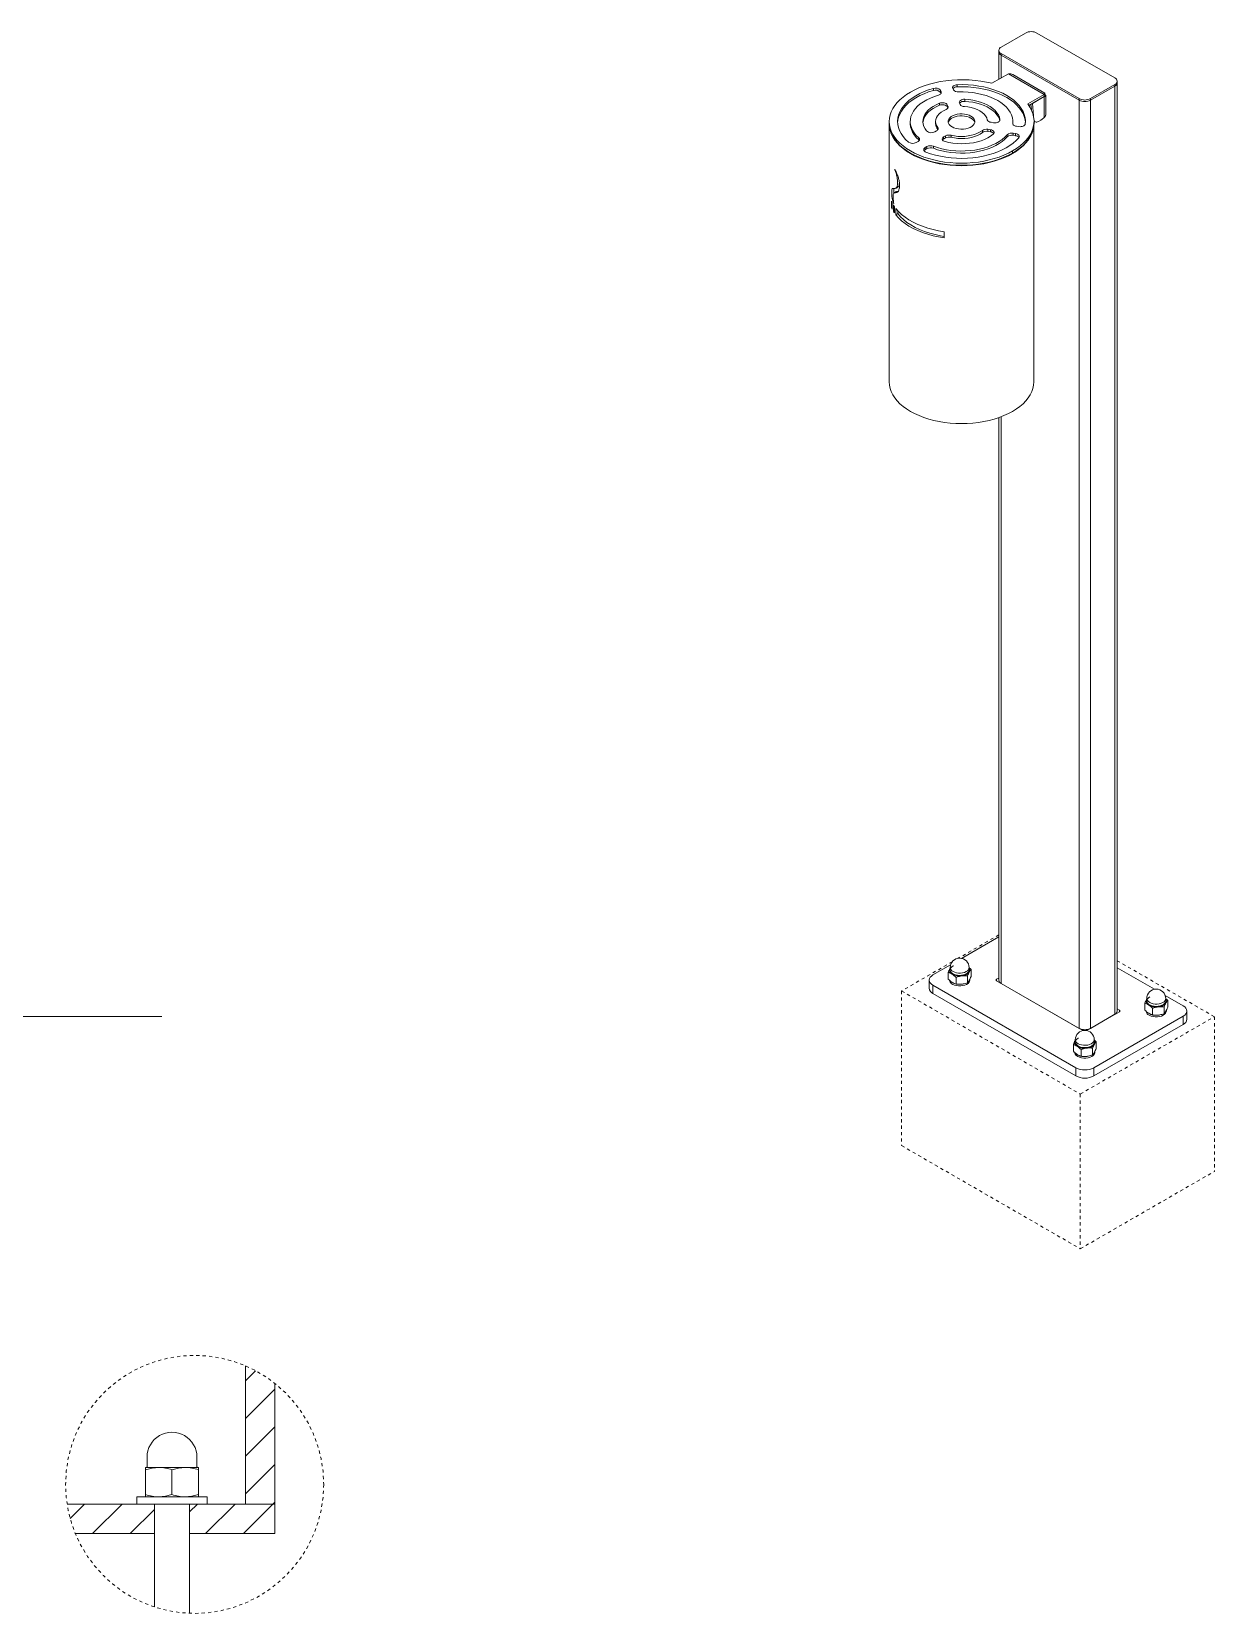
# Model space of a CAD drawing. Header units: inches. Extents: x -3.3 to 82.9, y -0.1 to 62.9.
# Drawn here: x 46.06 to 82.92, y 8.45 to 57.78 of the extents above; entities that cross this region are included whole.
import ezdxf

# ---------------------------------------------------------------- set-up
doc = ezdxf.new("R2010")
doc.units = ezdxf.units.IN
doc.linetypes.add('HIDDEN', pattern=[1.905, 1.27, -0.635])
doc.layers.add('ZANO_R', color=7, linetype='Continuous', lineweight=0)
doc.layers.add('ZANO_R_przerywana', color=250, linetype='HIDDEN', lineweight=0)

msp = doc.modelspace()

# ---------------------------------------------------------------- linework, layer by layer
at = {"layer": 'ZANO_R'}
for p, q in [((77.034, 57.73927), (76.27637, 57.3019)), ((79.81941, 56.3371), (77.39053, 57.73927)), ((76.20253, 57.19899), (76.20253, 57.15074)), ((76.20253, 57.15074), (76.20253, 56.29448)), ((76.27637, 57.09607), (78.70525, 55.69391)), ((76.27637, 57.09607), (76.27637, 57.04783)), ((76.27637, 57.04783), (78.70525, 55.64566)), ((76.27637, 57.04783), (76.27637, 56.3371)), ((76.50299, 56.46793), (75.98769, 56.17046)), ((77.61716, 55.82474), (76.50299, 56.46793)), ((77.64023, 55.8647), (76.63747, 56.44358)), ((74.16212, 56.01185), (74.16212, 55.94752)), ((74.40456, 55.90892), (74.38376, 55.95374)), ((74.38376, 55.95374), (74.38376, 55.88941)), ((74.40022, 55.85394), (74.38376, 55.88941)), ((74.40456, 55.90892), (74.40456, 55.86184)), ((74.76425, 56.01259), (74.78505, 55.96778)), ((74.90586, 56.12689), (74.90586, 56.06256)), ((77.10186, 55.52726), (77.61716, 55.82474)), ((77.135, 55.48207), (77.61716, 55.76041)), ((77.61716, 55.75719), (77.24961, 55.54467)), ((77.61716, 55.76041), (77.61716, 55.82474)), ((77.61716, 55.75719), (77.61716, 55.10763)), ((77.66331, 55.17826), (77.66331, 55.79094)), ((79.06178, 55.69391), (79.81941, 56.13128)), ((79.06178, 55.64566), (79.81941, 56.08304)), ((79.81941, 56.13128), (79.81941, 56.08304)), ((79.81941, 56.08304), (79.81941, 27.13458)), ((79.89325, 56.18595), (79.89325, 56.23419)), ((79.89325, 27.23749), (79.89325, 56.18595)), ((74.35258, 55.55033), (74.35258, 55.486)), ((74.61652, 55.45225), (74.59473, 55.49919)), ((74.59473, 55.49919), (74.59473, 55.43486)), ((74.61218, 55.39727), (74.59473, 55.43486)), ((74.61652, 55.45225), (74.61652, 55.40516)), ((74.97523, 55.55805), (74.99702, 55.5111)), ((75.14065, 55.67223), (75.14065, 55.6079)), ((77.18692, 55.51204), (77.20098, 55.50312)), ((77.19943, 55.51926), (77.21634, 55.34327)), ((77.24653, 55.54645), (77.24961, 55.54467)), ((77.24961, 55.54467), (77.29765, 55.04451)), ((78.70525, 55.69391), (78.70525, 55.64566)), ((78.70525, 55.64566), (78.70525, 26.69721)), ((79.06178, 55.69391), (79.06178, 55.64566)), ((79.06178, 55.64566), (79.06178, 26.69721)), ((72.7884, 54.97996), (72.7884, 54.91563)), ((72.7884, 54.89955), (72.7884, 46.85832)), ((73.44231, 54.97996), (73.44231, 54.91563)), ((74.23014, 54.97996), (74.23014, 54.91563)), ((74.29725, 54.79367), (74.29725, 54.72934)), ((75.9597, 54.95536), (76.04102, 54.94278)), ((76.23881, 55.03828), (76.23881, 55.02301)), ((76.63425, 54.92616), (76.63425, 54.91555)), ((76.63698, 54.91563), (76.63684, 54.90362)), ((76.63698, 54.91563), (76.63698, 54.97996)), ((76.75077, 54.83299), (76.8284, 54.82099)), ((77.29088, 46.85832), (77.29088, 54.81472)), ((77.29738, 55.04467), (77.29765, 55.04451)), ((77.29923, 54.99291), (77.33769, 54.97071)), ((77.29923, 54.92727), (77.29923, 54.9916)), ((77.43616, 54.98046), (77.51172, 55.02408)), ((77.54126, 55.04479), (77.61716, 55.10763)), ((73.62822, 54.32597), (73.68505, 54.35878)), ((73.70527, 54.4731), (73.70527, 54.40877)), ((74.20463, 54.65872), (74.26416, 54.69309)), ((74.30013, 54.72524), (74.29725, 54.72934)), ((74.5427, 54.53229), (74.48317, 54.49792)), ((74.48317, 54.49792), (74.48317, 54.43359)), ((74.5427, 54.46796), (74.48317, 54.43359)), ((74.5427, 54.53229), (74.5427, 54.46796)), ((74.71693, 54.55139), (74.71693, 54.48706)), ((75.69031, 54.70196), (75.69031, 54.63763)), ((75.93907, 54.72313), (75.85775, 54.7357)), ((75.85775, 54.7357), (75.85775, 54.67137)), ((75.93907, 54.6588), (75.85775, 54.67137)), ((75.93907, 54.72313), (75.93907, 54.6588)), ((76.46722, 54.56628), (76.46722, 54.50195)), ((76.72645, 54.60133), (76.64882, 54.61334)), ((76.64882, 54.61334), (76.64882, 54.54901)), ((76.72645, 54.537), (76.64882, 54.54901)), ((76.72645, 54.60133), (76.72645, 54.537)), ((73.9636, 54.19798), (73.90677, 54.16517)), ((73.90677, 54.16517), (73.90677, 54.10084)), ((73.9636, 54.13365), (73.90677, 54.10084)), ((73.9636, 54.19798), (73.9636, 54.13365)), ((74.16162, 54.20965), (74.16162, 54.14532)), ((76.63151, 53.99667), (76.63151, 54.061)), ((73.00773, 52.79276), (72.94687, 52.75763)), ((72.99764, 52.90252), (73.05715, 52.93687)), ((72.85345, 52.30188), (72.85345, 52.49568)), ((72.85345, 52.30188), (72.882, 52.31836)), ((72.882, 52.43498), (72.882, 52.24118)), ((72.91469, 52.18286), (72.91469, 52.37667)), ((72.95122, 52.32057), (72.95122, 52.12677)), ((72.91469, 52.18286), (72.95122, 52.20395)), ((72.99135, 52.07276), (72.99135, 52.26656)), ((72.99135, 52.07276), (73.05097, 52.10717)), ((73.05097, 52.10717), (73.05097, 52.19671)), ((74.50241, 51.54375), (74.50241, 51.34995)), ((76.20253, 45.74552), (76.20253, 28.20228)), ((76.27637, 45.77237), (76.27637, 28.09937)), ((76.20253, 29.54896), (75.04243, 28.87925)), ((74.70083, 28.68205), (74.14831, 28.36308)), ((74.03293, 28.20228), (74.03293, 27.94497)), ((74.62547, 28.44363), (74.62547, 28.23228)), ((74.68617, 28.57303), (74.68217, 28.56642)), ((74.68617, 28.57259), (74.68217, 28.56642)), ((74.68617, 28.59014), (74.68617, 28.51777)), ((74.86821, 28.28714), (74.86821, 28.07578)), ((75.22435, 28.33025), (75.22435, 28.11889)), ((75.27705, 28.51777), (75.27705, 28.59014)), ((75.28004, 28.19396), (75.28891, 28.2121)), ((75.29674, 28.20094), (75.29674, 28.22676)), ((75.33775, 28.52985), (75.33775, 28.3185)), ((76.20253, 28.26578), (76.13431, 28.2264)), ((76.13431, 28.2264), (76.13431, 28.17817)), ((76.13431, 28.17817), (78.81969, 26.62793)), ((81.05214, 27.91516), (79.89325, 28.58417)), ((74.14831, 28.04149), (78.60497, 25.46871)), ((74.14831, 28.04149), (74.14831, 27.78417)), ((74.14831, 27.78417), (78.60497, 25.21139)), ((76.27637, 28.09937), (78.70525, 26.69721)), ((76.31818, 28.07523), (76.3154, 28.07363)), ((81.94747, 27.39829), (81.38919, 27.72058)), ((78.94606, 26.62719), (79.96147, 27.21337)), ((79.06178, 26.69721), (79.81941, 27.13458)), ((79.96147, 27.26161), (79.89325, 27.30099)), ((79.96147, 27.21337), (79.96147, 27.26161)), ((80.75338, 27.47884), (80.75338, 27.26749)), ((80.81408, 27.60824), (80.81008, 27.60163)), ((80.81408, 27.6078), (80.81008, 27.60163)), ((80.81408, 27.62535), (80.81408, 27.55298)), ((80.99612, 27.32235), (80.99612, 27.11099)), ((81.35226, 27.36546), (81.35226, 27.1541)), ((81.40496, 27.55298), (81.40496, 27.62535)), ((81.40795, 27.22917), (81.41682, 27.24731)), ((81.42465, 27.23615), (81.42465, 27.26197)), ((81.46566, 27.56506), (81.46566, 27.35371)), ((82.06285, 26.98017), (82.06285, 27.23749)), ((22.47512, 27.06933), (50.11804, 27.06933)), ((79.16206, 25.46871), (81.94747, 27.07669)), ((79.16206, 25.21139), (81.94747, 26.81938)), ((79.78038, 27.10883), (79.7776, 27.11044)), ((81.94747, 26.81938), (81.94747, 27.07669)), ((78.52505, 26.19245), (78.52505, 25.9811)), ((78.58575, 26.32185), (78.58175, 26.31524)), ((78.58575, 26.32141), (78.58175, 26.31524)), ((78.58575, 26.33896), (78.58575, 26.26659)), ((79.17663, 26.26659), (79.17663, 26.33896)), ((79.23733, 26.27867), (79.23733, 26.06732)), ((78.76779, 26.03596), (78.76779, 25.8246)), ((79.12393, 26.07907), (79.12393, 25.86771)), ((79.17962, 25.94278), (79.18849, 25.96092)), ((79.19632, 25.94976), (79.19632, 25.97558)), ((78.60497, 25.21139), (78.60497, 25.46871)), ((79.16206, 25.46871), (79.16206, 25.21139)), ((52.71788, 16.1727), (52.71788, 11.85677)), ((52.71788, 15.7017), (53.03604, 16.01986)), ((52.71788, 14.5275), (53.63316, 15.44277)), ((53.63316, 15.62814), (53.63316, 11.85677)), ((52.71788, 13.35329), (53.63316, 14.26857)), ((49.65171, 13.32121), (49.65171, 13.02375)), ((51.20767, 13.02375), (51.20767, 13.32121)), ((49.60594, 12.92729), (49.60594, 13.00087)), ((50.01781, 13.00087), (49.60594, 13.00087)), ((49.60594, 12.92729), (49.80773, 12.98067)), ((49.60594, 12.92729), (49.60594, 12.15917)), ((49.80773, 12.98067), (50.01781, 13.00087)), ((50.84156, 13.00087), (50.01781, 13.00087)), ((50.42969, 12.92729), (50.63148, 12.98067)), ((50.42969, 12.92729), (50.42969, 12.15917)), ((50.63148, 12.98067), (50.84156, 13.00087)), ((51.25344, 13.00087), (50.84156, 13.00087)), ((51.25344, 12.92729), (51.25344, 13.00087)), ((51.25344, 12.92729), (51.25344, 12.15917)), ((52.71788, 12.17909), (53.63316, 13.09437)), ((47.16157, 11.85883), (49.88053, 11.85677)), ((47.25632, 11.41434), (47.70071, 11.85872)), ((47.95768, 10.9415), (48.87386, 11.85767)), ((49.33136, 12.08559), (49.33136, 11.85677)), ((51.52802, 12.08559), (49.33136, 12.08559)), ((51.52802, 11.85677), (49.33136, 11.85677)), ((49.60594, 12.08559), (49.60594, 12.15917)), ((49.88053, 10.9415), (49.88053, 11.85677)), ((49.88053, 11.85677), (49.88053, 8.65252)), ((50.2279, 12.10579), (50.01781, 12.08559)), ((50.42969, 12.15917), (50.2279, 12.10579)), ((51.05165, 12.10579), (50.84156, 12.08559)), ((50.97886, 10.9415), (50.97886, 11.85677)), ((50.97886, 11.85677), (53.63316, 11.85677)), ((50.97886, 11.85677), (50.97886, 8.4544)), ((50.97886, 11.61427), (51.22136, 11.85677)), ((51.25344, 12.15917), (51.05165, 12.10579)), ((51.25344, 12.08559), (51.25344, 12.15917)), ((51.48028, 10.9415), (52.39556, 11.85677)), ((51.52802, 11.85677), (51.52802, 12.08559)), ((52.65449, 10.9415), (53.56976, 11.85677)), ((53.63316, 11.85677), (52.71788, 11.85677)), ((53.56976, 11.85677), (53.63316, 11.92017)), ((49.13188, 10.9415), (49.88053, 11.69014)), ((49.88053, 10.9415), (47.39968, 10.9415)), ((53.63316, 10.9415), (50.97886, 10.9415))]:
    msp.add_line(p, q, dxfattribs=at)
at = {"layer": 'ZANO_R', "flags": 128}
for points in [[(75.98769, 56.17046), (75.81765, 56.20955), (75.64273, 56.24065), (75.46405, 56.26354), (75.28277, 56.27809), (75.10005, 56.28419), (74.91707, 56.28182), (74.73501, 56.27097), (74.55504, 56.25173), (74.37833, 56.22422), (74.20601, 56.18862), (74.03919, 56.14514), (73.87895, 56.09409), (73.72632, 56.03577), (73.58229, 55.97058), (73.44778, 55.89893)], [(73.44778, 55.89893), (73.32779, 55.82399), (73.21835, 55.74386), (73.12015, 55.65901), (73.03377, 55.56998), (72.95977, 55.4773), (72.89859, 55.38157), (72.85061, 55.28335), (72.81612, 55.18327), (72.79534, 55.08193), (72.7884, 54.97996), (72.79534, 54.878), (72.81612, 54.77666), (72.85061, 54.67658), (72.89859, 54.57836), (72.95977, 54.48262), (73.03377, 54.38995), (73.12015, 54.30092), (73.21835, 54.21607), (73.32779, 54.13593), (73.44778, 54.061), (73.57758, 53.99173), (73.7164, 53.92856), (73.86337, 53.87186), (74.0176, 53.822), (74.17813, 53.77928), (74.34397, 53.74396), (74.5141, 53.71626), (74.68747, 53.69635), (74.86301, 53.68436), (75.03964, 53.68035), (75.21627, 53.68436), (75.39181, 53.69635), (75.56518, 53.71626), (75.73531, 53.74396), (75.90115, 53.77928), (76.06168, 53.822), (76.21591, 53.87186), (76.36289, 53.92856), (76.5017, 53.99173), (76.63151, 54.061)], [(74.16212, 56.01185), (74.01309, 55.96496), (73.87151, 55.91091), (73.73843, 55.8501), (73.61479, 55.78297), (73.50151, 55.71001), (73.3994, 55.63174), (73.30921, 55.54873), (73.2316, 55.4616), (73.16712, 55.37096), (73.11624, 55.27748), (73.07934, 55.18184), (73.05668, 55.08474), (73.04843, 54.98687), (73.05464, 54.88896), (73.07528, 54.7917), (73.11018, 54.69581), (73.15911, 54.60199), (73.2217, 54.51091), (73.2975, 54.42324), (73.38595, 54.33962)], [(74.16212, 55.94752), (74.01309, 55.90063), (73.87151, 55.84658), (73.73843, 55.78577), (73.61479, 55.71864), (73.50151, 55.64568), (73.3994, 55.56741), (73.30921, 55.4844), (73.2316, 55.39727), (73.16712, 55.30663), (73.11624, 55.21315), (73.07934, 55.11752), (73.05668, 55.02041), (73.04917, 54.9478)], [(73.70527, 54.4731), (73.62893, 54.54744), (73.56498, 54.62557), (73.51399, 54.70683), (73.4764, 54.79048), (73.45253, 54.87579), (73.44261, 54.96202), (73.44671, 55.04841), (73.46481, 55.1342), (73.49674, 55.21863), (73.54221, 55.30096), (73.60084, 55.38048), (73.67211, 55.45648), (73.75539, 55.52829), (73.84995, 55.59529), (73.95496, 55.65688), (74.06949, 55.71253), (74.19255, 55.76174), (74.32305, 55.80409)], [(74.32305, 55.80409), (74.34597, 55.81221), (74.36616, 55.82247), (74.38304, 55.83456), (74.39611, 55.84813), (74.40499, 55.86279), (74.40942, 55.87811), (74.40928, 55.89364), (74.40456, 55.90892)], [(74.90586, 56.12689), (74.87171, 56.12335), (74.83972, 56.11559), (74.81146, 56.10396), (74.78829, 56.08905), (74.77133, 56.07158), (74.76142, 56.05238), (74.75902, 56.0324), (74.76425, 56.01259)], [(77.02639, 54.90274), (77.03057, 55.00069), (77.02028, 55.09849), (76.9956, 55.19543), (76.95671, 55.29081), (76.90389, 55.38393), (76.83753, 55.47411), (76.7581, 55.5607), (76.66619, 55.64307), (76.56246, 55.72063), (76.44767, 55.7928), (76.32265, 55.85907), (76.1883, 55.91895), (76.04561, 55.97201), (75.89561, 56.01786), (75.7394, 56.05617), (75.5781, 56.08666), (75.41288, 56.10912), (75.24496, 56.12336), (75.07554, 56.1293), (74.90586, 56.12689)], [(77.03011, 54.9478), (77.02028, 55.03416), (76.9956, 55.1311), (76.95671, 55.22648), (76.90389, 55.3196), (76.83753, 55.40978), (76.7581, 55.49637), (76.66619, 55.57874), (76.56246, 55.6563), (76.44767, 55.72847), (76.32265, 55.79474), (76.1883, 55.85462), (76.04561, 55.90768), (75.89561, 55.95353), (75.7394, 55.99184), (75.5781, 56.02233), (75.41288, 56.04479), (75.24496, 56.05903), (75.07554, 56.06497), (74.90586, 56.06256)], [(74.94644, 55.90052), (75.09613, 55.90151), (75.24533, 55.89441), (75.39272, 55.87928), (75.537, 55.85625), (75.67692, 55.82552), (75.81124, 55.78737), (75.93878, 55.74212), (76.05843, 55.69018), (76.16913, 55.632), (76.2699, 55.5681), (76.35988, 55.49903), (76.43825, 55.4254), (76.50434, 55.34786), (76.55757, 55.26708), (76.59747, 55.18379), (76.62368, 55.0987), (76.63598, 55.01258), (76.63425, 54.92616)], [(74.35258, 55.55033), (74.25017, 55.5043), (74.15695, 55.45217), (74.07399, 55.39454), (74.00227, 55.3321), (73.94261, 55.26556), (73.89572, 55.1957), (73.86213, 55.12332), (73.84223, 55.04928), (73.83626, 54.97444), (73.84429, 54.89966), (73.86623, 54.82581), (73.90181, 54.75375), (73.95062, 54.68433)], [(74.35258, 55.486), (74.25017, 55.43997), (74.15695, 55.38784), (74.07399, 55.33021), (74.00227, 55.26777), (73.94261, 55.20123), (73.89572, 55.13137), (73.86213, 55.05899), (73.84223, 54.98495), (73.83752, 54.9478)], [(74.29725, 54.79367), (74.26071, 54.85276), (74.23821, 54.91415), (74.23016, 54.97672), (74.23671, 55.03935), (74.25772, 55.10091), (74.29284, 55.16029), (74.34142, 55.21642), (74.40259, 55.26829), (74.47524, 55.31496), (74.55806, 55.35559)], [(74.59473, 55.49919), (74.58071, 55.51937), (74.55879, 55.53705), (74.53024, 55.55122), (74.49667, 55.56107), (74.46001, 55.56605), (74.42235, 55.56586), (74.38584, 55.56052), (74.35258, 55.55033)], [(74.59473, 55.43486), (74.58071, 55.45504), (74.55879, 55.47272), (74.53024, 55.48689), (74.49667, 55.49674), (74.46001, 55.50172), (74.42235, 55.50153), (74.38584, 55.49619), (74.35258, 55.486)], [(74.55806, 55.35559), (74.57588, 55.36446), (74.5912, 55.37476), (74.6037, 55.38627), (74.61309, 55.39872), (74.61916, 55.41184), (74.62179, 55.42533), (74.6209, 55.4389), (74.61652, 55.45225)], [(75.14065, 55.67223), (75.10302, 55.67145), (75.06678, 55.66554), (75.034, 55.65484), (75.00656, 55.63995), (74.98603, 55.62172), (74.97357, 55.60121), (74.9699, 55.57957), (74.97523, 55.55805)], [(75.13136, 55.44427), (75.23828, 55.43299), (75.34162, 55.41354), (75.43952, 55.38628), (75.5302, 55.35169), (75.61204, 55.31041), (75.68357, 55.26316), (75.74348, 55.21081), (75.79071, 55.15429), (75.82439, 55.09464), (75.84393, 55.03291)], [(76.23881, 55.03828), (76.22096, 55.11249), (76.18937, 55.18516), (76.1444, 55.25545), (76.08658, 55.32253), (76.01659, 55.38562), (75.93523, 55.444), (75.84346, 55.49698), (75.74234, 55.54395), (75.63304, 55.58435), (75.51684, 55.61773), (75.39509, 55.64369), (75.26921, 55.66192), (75.14065, 55.67223)], [(76.23304, 55.00511), (76.22096, 55.04816), (76.18937, 55.12083), (76.1444, 55.19112), (76.08658, 55.2582), (76.01659, 55.32129), (75.93523, 55.37967), (75.84346, 55.43265), (75.74234, 55.47962), (75.63304, 55.52002), (75.51684, 55.5534), (75.39509, 55.57936), (75.26921, 55.59759), (75.14065, 55.6079)], [(76.63151, 54.061), (76.75563, 54.13865), (76.86856, 54.2218), (76.96957, 54.30991), (77.05801, 54.40242), (77.13331, 54.49872), (77.19499, 54.5982), (77.24265, 54.70021), (77.27597, 54.8041), (77.29476, 54.9092), (77.29888, 55.01484), (77.2883, 55.12032), (77.2631, 55.22497), (77.22344, 55.32812), (77.16958, 55.4291), (77.10186, 55.52726)], [(72.7884, 54.91563), (72.79534, 54.81367), (72.81612, 54.71233), (72.85061, 54.61225), (72.89859, 54.51403), (72.95977, 54.41829), (73.03377, 54.32562), (73.12015, 54.23659), (73.21835, 54.15174), (73.32779, 54.0716), (73.44778, 53.99667), (73.57758, 53.9274), (73.7164, 53.86423), (73.86337, 53.80753), (74.0176, 53.75767), (74.17813, 53.71495), (74.34397, 53.67963), (74.5141, 53.65193), (74.68747, 53.63202), (74.86301, 53.62003), (75.03964, 53.61602), (75.21627, 53.62003), (75.39181, 53.63202), (75.56518, 53.65193), (75.73531, 53.67963), (75.90115, 53.71495), (76.06168, 53.75767), (76.21591, 53.80753), (76.36289, 53.86423), (76.5017, 53.9274), (76.63151, 53.99667)], [(72.78845, 54.90759), (72.7884, 54.89955), (72.79534, 54.79759), (72.81612, 54.69625), (72.85061, 54.59616), (72.89859, 54.49795), (72.95977, 54.40221), (73.03377, 54.30954), (73.12015, 54.22051), (73.21835, 54.13566), (73.32779, 54.05552), (73.44778, 53.98059), (73.57758, 53.91132), (73.7164, 53.84814), (73.86337, 53.79145), (74.0176, 53.74159), (74.17813, 53.69887), (74.34397, 53.66355), (74.5141, 53.63585), (74.68747, 53.61594), (74.86301, 53.60395), (75.03964, 53.59994), (75.21627, 53.60395), (75.39181, 53.61594), (75.56518, 53.63585), (75.73531, 53.66355), (75.90115, 53.69887), (76.06168, 53.74159), (76.21591, 53.79145), (76.36289, 53.84814), (76.5017, 53.91132), (76.63151, 53.98059)], [(73.70527, 54.40877), (73.62893, 54.48311), (73.56498, 54.56124), (73.51399, 54.6425), (73.4764, 54.72615), (73.45253, 54.81146), (73.44261, 54.89769), (73.44231, 54.91563)], [(74.26416, 54.69309), (74.27951, 54.70338), (74.29203, 54.71488), (74.30144, 54.72732), (74.30754, 54.74044), (74.31019, 54.75393), (74.30934, 54.7675), (74.30499, 54.78084), (74.29725, 54.79367)], [(74.74578, 54.81032), (74.80478, 54.78204), (74.87178, 54.7605), (74.94449, 54.74643), (75.02045, 54.74031), (75.09706, 54.74235), (75.17171, 54.75249), (75.24187, 54.77037), (75.30514, 54.79539), (75.35936, 54.8267), (75.4027, 54.86322), (75.43368, 54.90372), (75.45124, 54.94682), (75.45478, 54.99104), (75.44419, 55.03489), (75.41981, 55.07687), (75.3825, 55.11555), (75.3335, 55.14961), (75.2745, 55.17789), (75.2075, 55.19943), (75.13479, 55.2135), (75.05883, 55.21962), (74.98223, 55.21757), (74.90757, 55.20744), (74.83742, 55.18956), (74.77415, 55.16454), (74.71992, 55.13323), (74.67658, 55.09671), (74.6456, 55.05621), (74.62804, 55.01311), (74.6245, 54.96888), (74.6351, 54.92504), (74.65947, 54.88306), (74.69679, 54.84438), (74.74578, 54.81032)], [(75.45147, 54.9478), (75.44419, 54.97056), (75.41981, 55.01254), (75.3825, 55.05122), (75.3335, 55.08528), (75.2745, 55.11356), (75.2075, 55.1351), (75.13479, 55.14917), (75.05883, 55.15529), (74.98223, 55.15324), (74.90757, 55.14311), (74.83742, 55.12523), (74.77415, 55.10021), (74.71992, 55.0689), (74.67658, 55.03238), (74.6456, 54.99188), (74.62804, 54.94878), (74.62781, 54.9478)], [(76.04102, 54.94278), (76.0783, 54.9397), (76.11578, 54.94182), (76.15132, 54.94901), (76.18289, 54.96087), (76.20868, 54.97671), (76.22723, 54.99563), (76.23747, 55.01655), (76.23881, 55.03828)], [(76.63151, 53.99667), (76.75563, 54.07432), (76.86856, 54.15747), (76.96957, 54.24558), (77.05801, 54.33809), (77.13331, 54.43439), (77.19499, 54.53387), (77.24265, 54.63588), (77.27597, 54.73977), (77.29476, 54.84488), (77.29923, 54.92727)], [(76.63425, 54.92616), (76.63498, 54.91064), (76.64027, 54.89541), (76.64997, 54.88093), (76.6638, 54.86761), (76.68135, 54.85584), (76.70211, 54.84597), (76.72548, 54.83828), (76.75077, 54.83299)], [(76.8284, 54.82099), (76.8627, 54.81796), (76.89732, 54.81935), (76.93057, 54.82507), (76.96085, 54.83486), (76.98668, 54.84824), (77.00681, 54.86456), (77.02026, 54.88302), (77.02639, 54.90274)], [(77.29765, 55.04451), (77.30263, 55.01852), (77.31207, 54.99663), (77.32567, 54.97959), (77.34297, 54.96797), (77.36339, 54.96215), (77.38625, 54.96233), (77.41078, 54.9685), (77.43616, 54.98046)], [(73.68505, 54.35878), (73.70238, 54.37065), (73.71596, 54.38406), (73.72538, 54.3986), (73.73039, 54.41386), (73.73083, 54.42939), (73.72668, 54.44473), (73.71808, 54.45944), (73.70527, 54.4731)], [(73.72102, 54.39093), (73.71808, 54.39511), (73.70527, 54.40877)], [(73.93041, 54.02531), (74.07527, 53.97425), (74.22713, 53.93049), (74.3849, 53.89436), (74.54742, 53.86611), (74.71352, 53.84596), (74.88199, 53.83405), (75.05161, 53.83046), (75.22114, 53.83522), (75.38935, 53.84831), (75.55502, 53.86961), (75.71694, 53.89898), (75.87394, 53.9362), (76.02489, 53.98101), (76.16867, 54.03308), (76.30425, 54.09202), (76.43064, 54.15742), (76.54693, 54.22879), (76.65227, 54.30562), (76.74589, 54.38735), (76.82711, 54.47338)], [(76.46722, 54.56628), (76.39386, 54.49095), (76.30861, 54.41991), (76.21222, 54.35379), (76.10553, 54.29317), (75.98947, 54.23858), (75.86508, 54.19051), (75.73343, 54.14936), (75.59569, 54.11552), (75.45306, 54.08926), (75.30681, 54.07083), (75.1582, 54.06039), (75.00856, 54.05802), (74.85919, 54.06375), (74.7114, 54.07752), (74.5665, 54.09922), (74.42575, 54.12866), (74.2904, 54.16558), (74.16162, 54.20965)], [(76.46722, 54.50195), (76.39386, 54.42662), (76.30861, 54.35558), (76.21222, 54.28946), (76.10553, 54.22884), (75.98947, 54.17425), (75.86508, 54.12618), (75.73343, 54.08503), (75.59569, 54.05119), (75.45306, 54.02493), (75.30681, 54.0065), (75.1582, 53.99606), (75.00856, 53.99369), (74.85919, 53.99942), (74.7114, 54.01319), (74.5665, 54.03489), (74.42575, 54.06433), (74.2904, 54.10125), (74.16162, 54.14532)], [(74.48317, 54.49792), (74.45991, 54.48082), (74.44435, 54.46103), (74.43737, 54.43966), (74.43937, 54.41795), (74.45024, 54.39714), (74.46935, 54.3784), (74.49562, 54.36282), (74.52754, 54.35129)], [(74.48317, 54.43359), (74.45991, 54.41649), (74.4472, 54.40144)], [(74.52754, 54.35129), (74.64779, 54.32311), (74.77261, 54.30257), (74.90053, 54.2899), (75.03007, 54.28527), (75.15972, 54.28871), (75.28797, 54.3002), (75.41334, 54.31959), (75.53436, 54.34666), (75.64962, 54.3811), (75.75779, 54.42251), (75.85761, 54.4704), (75.94791, 54.52421), (76.02765, 54.58333)], [(75.69031, 54.70196), (75.61993, 54.65414), (75.53909, 54.6122), (75.44925, 54.57689), (75.35202, 54.54885), (75.24916, 54.52857), (75.14252, 54.51644), (75.03402, 54.51266), (74.92563, 54.51731), (74.8193, 54.5303), (74.71693, 54.55139)], [(75.69031, 54.63763), (75.61993, 54.58981), (75.53909, 54.54787), (75.44925, 54.51256), (75.35202, 54.48452), (75.24916, 54.46424), (75.14252, 54.45211), (75.03402, 54.44833), (74.92563, 54.45298), (74.8193, 54.46597), (74.71693, 54.48706)], [(76.02765, 54.58333), (76.0453, 54.60254), (76.05455, 54.62361), (76.05488, 54.64535), (76.04626, 54.66651), (76.02919, 54.68589), (76.00464, 54.70238), (75.97402, 54.71503), (75.93907, 54.72313)], [(76.63151, 53.98059), (76.7515, 54.05552), (76.86093, 54.13566), (76.95914, 54.22051), (77.04551, 54.30954), (77.11951, 54.40221), (77.1807, 54.49795), (77.22868, 54.59616), (77.25759, 54.67687)], [(76.82711, 54.47338), (76.83888, 54.49223), (76.84322, 54.5121), (76.83991, 54.53204), (76.82913, 54.55108), (76.81139, 54.5683), (76.78755, 54.58285), (76.75877, 54.59405), (76.72645, 54.60133)], [(73.90677, 54.16517), (73.88508, 54.14953), (73.86985, 54.13153), (73.86181, 54.11205), (73.86136, 54.09202), (73.86851, 54.07241), (73.88293, 54.05419), (73.9039, 54.03823), (73.93041, 54.02531)], [(73.90677, 54.10084), (73.88508, 54.0852), (73.8708, 54.06869)], [(72.99135, 52.26656), (73.07474, 52.17152), (73.17134, 52.08075), (73.28049, 51.99485), (73.40146, 51.91439), (73.53343, 51.83993), (73.67553, 51.77196), (73.8268, 51.71094), (73.98621, 51.65727), (74.1527, 51.61132), (74.32516, 51.57339), (74.50241, 51.54375)], [(74.50241, 51.34995), (74.32516, 51.37959), (74.1527, 51.41751), (73.98621, 51.46346), (73.8268, 51.51713), (73.67553, 51.57816), (73.53343, 51.64613), (73.40146, 51.72059), (73.28049, 51.80104), (73.17134, 51.88695), (73.07474, 51.97772), (72.99135, 52.07276)], [(74.50241, 51.39683), (74.38914, 51.41542), (74.21503, 51.45174), (74.04691, 51.49648), (73.886, 51.54932), (73.73346, 51.60988), (73.59041, 51.67772), (73.45788, 51.75234), (73.33684, 51.8332), (73.22817, 51.91972), (73.13265, 52.01127), (73.05097, 52.10717)], [(72.7884, 46.85832), (72.79534, 46.75635), (72.81612, 46.65501), (72.85061, 46.55493), (72.89859, 46.45671), (72.95977, 46.36098), (73.03377, 46.2683), (73.12015, 46.17927), (73.21835, 46.09442), (73.32779, 46.01429), (73.44778, 45.93935), (73.57758, 45.87008), (73.7164, 45.80691), (73.86337, 45.75021), (74.0176, 45.70035), (74.17813, 45.65763), (74.34397, 45.62231), (74.5141, 45.59461), (74.68747, 45.5747), (74.86301, 45.56271), (75.03964, 45.5587), (75.21627, 45.56271), (75.39181, 45.5747), (75.56518, 45.59461), (75.73531, 45.62231), (75.90115, 45.65763), (76.06168, 45.70035), (76.21591, 45.75021), (76.36289, 45.80691), (76.5017, 45.87008), (76.63151, 45.93935)], [(76.63151, 45.93935), (76.7515, 46.01429), (76.86093, 46.09442), (76.95914, 46.17927), (77.04551, 46.2683), (77.11951, 46.36098), (77.1807, 46.45671), (77.22868, 46.55493), (77.26316, 46.65501), (77.28394, 46.75635), (77.29088, 46.85832)], [(74.78592, 28.64554), (74.78058, 28.64275), (74.73874, 28.61488), (74.70826, 28.58247), (74.69055, 28.54704), (74.68646, 28.51023), (74.69616, 28.47378), (74.71922, 28.43939), (74.75454, 28.40866), (74.80048, 28.38303), (74.85489, 28.3637), (74.91522, 28.35158), (74.97866, 28.34722), (75.04224, 28.35084)], [(74.14831, 28.36308), (74.09932, 28.32862), (74.06292, 28.28931), (74.0405, 28.24665), (74.03293, 28.20228), (74.0405, 28.15792), (74.06292, 28.11526), (74.09932, 28.07595), (74.14831, 28.04149)], [(75.04426, 28.33724), (74.97856, 28.3335), (74.91301, 28.338), (74.85066, 28.35052), (74.79444, 28.3705), (74.74697, 28.39698), (74.71047, 28.42873), (74.68665, 28.46427), (74.67754, 28.49397)], [(75.27705, 28.59014), (75.27266, 28.56087), (75.25496, 28.52543), (75.22447, 28.49302), (75.18263, 28.46515), (75.13139, 28.44313), (75.07314, 28.42798), (75.01062, 28.42041), (74.94674, 28.42078), (74.88449, 28.42906), (74.82678, 28.44488), (74.77631, 28.46749), (74.73544, 28.49584), (74.70608, 28.52859), (74.6896, 28.56423), (74.68617, 28.59014)], [(74.72125, 28.09845), (74.7655, 28.06853), (74.81986, 28.04481), (74.88178, 28.02839), (74.94837, 28.02003), (75.01651, 28.02014), (75.08303, 28.0287), (75.1448, 28.04531), (75.19893, 28.0692), (75.24291, 28.09925), (75.27467, 28.13406), (75.29272, 28.17199), (75.29674, 28.20094)], [(75.04224, 28.35084), (75.10298, 28.36227), (75.15804, 28.38097), (75.20486, 28.40606), (75.24124, 28.43638), (75.26547, 28.4705), (75.27644, 28.50684), (75.27705, 28.51777)], [(75.28354, 28.48366), (75.27494, 28.46089), (75.24989, 28.42563), (75.2123, 28.3943), (75.16393, 28.36837), (75.10702, 28.34905), (75.04426, 28.33724)], [(80.91383, 27.68075), (80.9085, 27.67796), (80.86666, 27.65009), (80.83617, 27.61768), (80.81847, 27.58225), (80.81437, 27.54544), (80.82408, 27.50899), (80.84713, 27.47459), (80.88245, 27.44386), (80.92839, 27.41824), (80.9828, 27.39891), (81.04314, 27.38678), (81.10657, 27.38243), (81.17015, 27.38605)], [(81.17217, 27.37245), (81.10648, 27.36871), (81.04092, 27.3732), (80.97858, 27.38573), (80.92236, 27.4057), (80.87488, 27.43219), (80.83838, 27.46394), (80.81456, 27.49948), (80.80546, 27.52917)], [(81.40496, 27.62535), (81.40058, 27.59608), (81.38287, 27.56064), (81.35239, 27.52823), (81.31054, 27.50036), (81.2593, 27.47834), (81.20106, 27.46319), (81.13853, 27.45562), (81.07465, 27.45599), (81.0124, 27.46427), (80.95469, 27.48009), (80.90422, 27.5027), (80.86335, 27.53105), (80.83399, 27.5638), (80.81751, 27.59943), (80.81408, 27.62535)], [(80.84916, 27.13366), (80.89341, 27.10374), (80.94777, 27.08002), (81.00969, 27.0636), (81.07628, 27.05524), (81.14443, 27.05535), (81.21094, 27.06391), (81.27271, 27.08052), (81.32685, 27.10441), (81.37082, 27.13446), (81.40258, 27.16927), (81.42064, 27.2072), (81.42465, 27.23615)], [(81.17015, 27.38605), (81.23089, 27.39748), (81.28596, 27.41618), (81.33277, 27.44127), (81.36915, 27.47159), (81.39339, 27.50571), (81.40435, 27.54204), (81.40496, 27.55298)], [(81.41145, 27.51887), (81.40285, 27.49609), (81.37781, 27.46083), (81.34022, 27.42951), (81.29184, 27.40358), (81.23494, 27.38426), (81.17217, 27.37245)], [(81.94747, 27.07669), (81.99646, 27.11115), (82.03286, 27.15047), (82.05528, 27.19313), (82.06285, 27.23749), (82.05528, 27.28186), (82.03286, 27.32452), (81.99646, 27.36383), (81.94747, 27.39829)], [(78.94384, 26.08606), (78.87814, 26.08232), (78.81259, 26.08681), (78.75025, 26.09934), (78.69402, 26.11931), (78.64655, 26.1458), (78.61005, 26.17755), (78.58623, 26.21309), (78.57713, 26.24279)], [(79.17663, 26.33896), (79.17224, 26.30969), (79.15454, 26.27425), (79.12405, 26.24184), (79.08221, 26.21397), (79.03097, 26.19195), (78.97273, 26.1768), (78.9102, 26.16923), (78.84632, 26.1696), (78.78407, 26.17788), (78.72636, 26.1937), (78.67589, 26.21631), (78.63502, 26.24466), (78.60566, 26.27741), (78.58918, 26.31305), (78.58575, 26.33896)], [(78.6855, 26.39436), (78.68017, 26.39157), (78.63832, 26.3637), (78.60784, 26.33129), (78.59013, 26.29586), (78.58604, 26.25905), (78.59575, 26.2226), (78.6188, 26.18821), (78.65412, 26.15748), (78.70006, 26.13185), (78.75447, 26.11252), (78.8148, 26.1004), (78.87824, 26.09604), (78.94182, 26.09966)], [(78.94182, 26.09966), (79.00256, 26.11109), (79.05763, 26.12979), (79.10444, 26.15488), (79.14082, 26.1852), (79.16506, 26.21932), (79.17602, 26.25566), (79.17663, 26.26659)], [(79.18312, 26.23248), (79.17452, 26.20971), (79.14947, 26.17445), (79.11188, 26.14312), (79.06351, 26.11719), (79.00661, 26.09787), (78.94384, 26.08606)], [(78.62083, 25.84727), (78.66508, 25.81735), (78.71944, 25.79363), (78.78136, 25.77721), (78.84795, 25.76885), (78.9161, 25.76896), (78.98261, 25.77752), (79.04438, 25.79413), (79.09852, 25.81802), (79.14249, 25.84807), (79.17425, 25.88288), (79.19231, 25.92081), (79.19632, 25.94976)]]:
    msp.add_lwpolyline(points, dxfattribs=at)
at = {"layer": 'ZANO_R'}
msp.add_lwpolyline([(53.63316, 11.85677), (53.63316, 10.9415)], dxfattribs=at)
for centre, radius, start, end in [((77.21227, 57.39522), 0.38749, 62.609672, 117.390328), ((76.31542, 57.19899), 0.11007, 110.783421, 249.216579), ((76.32869, 57.16332), 0.12679, 185.694799, 245.625342), ((79.78036, 56.23419), 0.11007, 290.783421, 69.216579), ((74.23197, 55.82655), 0.19803, 39.961766, 110.655238), ((74.23197, 55.76222), 0.19803, 39.961766, 110.655238), ((74.89586, 55.89721), 0.16565, 86.539239, 140.202036), ((74.92272, 56.07084), 0.17197, 216.819356, 277.930307), ((79.76709, 56.19853), 0.12679, 294.374658, 354.305201), ((75.1144, 55.43059), 0.17925, 81.578372, 138.781951), ((75.12579, 55.6015), 0.15733, 215.070401, 272.031146), ((78.88351, 56.03796), 0.38749, 242.609672, 297.390328), ((78.88351, 55.98972), 0.38749, 242.609672, 297.390328), ((74.53394, 54.91983), 0.30382, 180.791247, 218.827948), ((75.96188, 55.08381), 0.12847, 203.337984, 269.025411), ((77.40315, 55.21034), 0.2156, 300.237172, 309.836019), ((73.51825, 54.53098), 0.23264, 235.340994, 298.209958), ((74.09588, 54.85257), 0.22227, 229.192066, 299.292549), ((74.65487, 54.31336), 0.24599, 75.385191, 117.127836), ((74.65487, 54.24903), 0.24599, 75.385191, 117.127836), ((75.8158, 54.51158), 0.22801, 79.400118, 123.392016), ((75.8158, 54.44725), 0.22801, 79.400118, 123.392016), ((75.9264, 54.50467), 0.15464, 39.529358, 85.300204), ((76.60511, 54.40808), 0.20987, 77.978164, 131.074686), ((76.60511, 54.34375), 0.20987, 77.978164, 131.074686), ((76.715, 54.38522), 0.15221, 39.142452, 85.68711), ((74.0759, 53.97825), 0.24677, 69.672321, 117.071538), ((74.0759, 53.91392), 0.24677, 69.672321, 117.071538), ((73.69084, 52.85253), 0.91026, 203.080841, 207.30413), ((73.69084, 52.65873), 0.91026, 203.080841, 207.30413), ((73.80884, 52.919), 1.04577, 211.238325, 214.906511), ((73.80884, 52.7252), 1.04577, 211.238325, 214.906511), ((74.98161, 28.59014), 0.29544, 0, 180), ((74.805, 28.21), 0.13949, 189.2823, 233.100463), ((74.80054, 28.50865), 0.13172, 153.985108, 245.939051), ((74.78234, 28.5097), 0.10597, 153.536183, 188.538877), ((74.92837, 28.41226), 0.33425, 231.70814, 254.537129), ((74.97904, 28.79565), 0.46882, 240.311753, 278.24648), ((75.03477, 28.64171), 0.31025, 272.126756, 322.544268), ((75.18295, 28.50983), 0.11335, 329.930837, 33.890429), ((75.18174, 28.50982), 0.10511, 345.588521, 24.934468), ((76.14346, 28.20228), 0.0258, 110.783421, 249.216579), ((76.32869, 28.21487), 0.12679, 185.694799, 245.625342), ((74.23007, 27.96462), 0.19812, 185.694799, 245.625342), ((74.98172, 28.60871), 0.53824, 260.024095, 277.496009), ((81.10952, 27.62535), 0.29544, 0, 180), ((79.76709, 27.25008), 0.12679, 294.374658, 354.305201), ((79.95232, 27.23749), 0.0258, 290.783421, 69.216579), ((80.93291, 27.24521), 0.13949, 189.2823, 233.100463), ((80.92846, 27.54385), 0.13172, 153.985108, 245.939051), ((80.91026, 27.54491), 0.10597, 153.536183, 188.538877), ((81.05629, 27.44746), 0.33425, 231.70814, 254.537129), ((81.10695, 27.83086), 0.46882, 240.311753, 278.24648), ((81.16268, 27.67692), 0.31025, 272.126756, 322.544268), ((81.31087, 27.54504), 0.11335, 329.930837, 33.890429), ((81.30965, 27.54503), 0.10511, 345.588521, 24.934468), ((78.88351, 27.04126), 0.38749, 242.609672, 297.390328), ((81.10963, 27.64392), 0.53824, 260.024095, 277.496009), ((81.86571, 26.99983), 0.19812, 294.374658, 354.305201), ((78.70012, 26.25746), 0.13172, 153.985108, 245.939051), ((78.68193, 26.25852), 0.10597, 153.536183, 188.538877), ((78.88119, 26.33896), 0.29544, 0, 180), ((78.93435, 26.39053), 0.31025, 272.126756, 322.544268), ((79.08253, 26.25865), 0.11335, 329.930837, 33.890429), ((79.08132, 26.25864), 0.10511, 345.588521, 24.934468), ((78.70458, 25.95882), 0.13949, 189.2823, 233.100463), ((78.82795, 26.16107), 0.33425, 231.70814, 254.537129), ((78.87862, 26.54447), 0.46882, 240.311753, 278.24648), ((78.8813, 26.35753), 0.53824, 260.024095, 277.496009), ((78.88351, 26.00629), 0.60546, 242.609672, 297.390328), ((78.88351, 25.74897), 0.60546, 242.609672, 297.390328), ((50.42969, 13.32122), 0.77798, 359.999731, 180.000269), ((49.62882, 13.02375), 0.02289, 270.002935, 359.990235), ((50.00728, 11.75228), 1.24864, 70.226957, 89.516766), ((50.83103, 11.75228), 1.24864, 70.226957, 89.516766), ((51.23056, 13.02375), 0.02289, 180.009765, 269.997065), ((50.02836, 13.33426), 1.24871, 250.227931, 269.516264), ((50.85211, 13.33426), 1.24871, 250.227931, 269.516264)]:
    msp.add_arc(centre, radius, start, end, dxfattribs=at)
for points, knots in [([(76.63747, 56.44358), (76.61668, 56.45309), (76.5751, 56.47214), (76.52703, 56.46933), (76.50299, 56.46793)], [0, 0, 0, 0, 0.49994893, 1, 1, 1, 1]), ([(77.61716, 55.82474), (77.62251, 55.83663), (77.63321, 55.8604), (77.64166, 55.86748), (77.64158, 55.85972), (77.63145, 55.84543), (77.62848, 55.84124)], [0, 0, 0, 0, 0.29277975, 0.58555949, 0.87833924, 1, 1, 1, 1]), ([(77.61716, 55.7775), (77.61752, 55.78653), (77.61824, 55.80418), (77.62248, 55.82419), (77.62605, 55.83692), (77.62847, 55.84299), (77.62757, 55.84228), (77.62734, 55.84209)], [0, 0, 0, 0, 0.24902869, 0.48654809, 0.71080251, 0.92340963, 1, 1, 1, 1]), ([(77.61716, 55.82472), (77.6289, 55.82096), (77.65239, 55.81343), (77.66594, 55.79517), (77.66064, 55.77667), (77.6409, 55.76358), (77.62283, 55.75872), (77.61716, 55.75719)], [0, 0, 0, 0, 0.22432476, 0.44868445, 0.67304429, 0.89740392, 1, 1, 1, 1]), ([(77.66139, 55.17834), (77.66128, 55.16996), (77.66101, 55.14972), (77.64324, 55.12518), (77.62436, 55.11248), (77.61716, 55.10763)], [0, 0, 0, 0, 0.30417793, 0.73443156, 1, 1, 1, 1]), ([(72.92755, 52.41473), (72.91766, 52.44017), (72.89788, 52.49101), (72.87827, 52.58615), (72.8658, 52.68509), (72.86171, 52.77519), (72.86559, 52.84569), (72.87813, 52.88317), (72.89755, 52.89496), (72.92238, 52.89536), (72.95297, 52.89176), (72.98923, 52.89412), (73.02495, 52.92178), (73.04241, 52.98696), (73.04754, 53.05701), (73.04597, 53.1233), (73.03844, 53.1951), (73.02238, 53.28582), (72.99481, 53.38993), (72.96852, 53.45932), (72.95649, 53.49106)], [0, 0, 0, 0, 0.05366593, 0.10723572, 0.16285673, 0.22415828, 0.2756333, 0.32734406, 0.37659631, 0.42612311, 0.48672584, 0.54718878, 0.61667606, 0.68649574, 0.73116979, 0.7758752, 0.82108074, 0.86624701, 0.93882271, 1, 1, 1, 1]), ([(72.95649, 53.49106), (72.96571, 53.47472), (72.98414, 53.44204), (73.01231, 53.38439), (73.03885, 53.32175), (73.06831, 53.2396), (73.09553, 53.13556), (73.11017, 53.01564), (73.10518, 52.92224), (73.09051, 52.8538), (73.06887, 52.79687), (73.03117, 52.76393), (72.98585, 52.76143), (72.94778, 52.7566), (72.92125, 52.73148), (72.90655, 52.69077), (72.90414, 52.62887), (72.90973, 52.55547), (72.91798, 52.4819), (72.92473, 52.43455), (72.92755, 52.41473)], [0, 0, 0, 0, 0.04164787, 0.0832471, 0.12345845, 0.1636647, 0.23390887, 0.30739227, 0.38931779, 0.4391784, 0.48898887, 0.57127763, 0.64072754, 0.71015128, 0.77822591, 0.8275437, 0.86633168, 0.9153971, 0.96460128, 1, 1, 1, 1]), ([(72.9313, 52.73487), (72.92977, 52.7624), (72.92672, 52.81731), (72.92888, 52.87305), (72.93473, 52.88912), (72.93646, 52.89384)], [0, 0, 0, 0, 0.4151201, 0.82807485, 1, 1, 1, 1]), ([(73.05863, 52.79769), (73.05451, 52.79699), (73.03683, 52.79399), (73.02171, 52.7906), (73.01012, 52.78799)], [0, 0, 0, 0, 0.23353785, 1, 1, 1, 1]), ([(73.05533, 52.93968), (73.06446, 52.94577), (73.08567, 52.95992), (73.0995, 53.01006), (73.1019, 53.04865), (73.10237, 53.0563)], [0, 0, 0, 0, 0.37708675, 0.87644299, 1, 1, 1, 1]), ([(74.68217, 28.56642), (74.68082, 28.56403), (74.67065, 28.5459), (74.65146, 28.50711), (74.63418, 28.46492), (74.62547, 28.44363)], [0, 0, 0, 0, 0.070085768, 0.530782234, 1, 1, 1, 1]), ([(74.62547, 28.44363), (74.64518, 28.43735), (74.68496, 28.42467), (74.72609, 28.40054), (74.74684, 28.38837)], [0, 0, 0, 0, 0.49545796, 1, 1, 1, 1]), ([(74.74684, 28.13105), (74.74396, 28.13293), (74.72218, 28.14718), (74.6811, 28.17869), (74.64412, 28.21431), (74.62547, 28.23228)], [0, 0, 0, 0, 0.07008577, 0.53078223, 1, 1, 1, 1]), ([(74.74684, 28.38837), (74.74972, 28.38649), (74.7715, 28.37223), (74.81258, 28.34073), (74.84955, 28.30511), (74.86821, 28.28714)], [0, 0, 0, 0, 0.07008577, 0.53078223, 1, 1, 1, 1]), ([(74.86821, 28.07578), (74.8485, 28.08207), (74.80871, 28.09475), (74.76759, 28.11888), (74.74684, 28.13105)], [0, 0, 0, 0, 0.49545796, 1, 1, 1, 1]), ([(75.04628, 28.33168), (75.0004, 28.32342), (74.94011, 28.31258), (74.88209, 28.29205), (74.86821, 28.28714)], [0, 0, 0, 0, 0.76080086, 1, 1, 1, 1]), ([(75.22435, 28.33025), (75.18056, 28.33412), (75.12186, 28.33932), (75.06159, 28.33322), (75.04628, 28.33168)], [0, 0, 0, 0, 0.74592064, 1, 1, 1, 1]), ([(75.22435, 28.33025), (75.23356, 28.35288), (75.25214, 28.39856), (75.27136, 28.43477), (75.28105, 28.45303)], [0, 0, 0, 0, 0.49545796, 1, 1, 1, 1]), ([(75.28105, 28.19571), (75.2797, 28.19338), (75.26953, 28.17567), (75.25034, 28.14691), (75.23306, 28.12829), (75.22435, 28.11889)], [0, 0, 0, 0, 0.07008577, 0.53078223, 1, 1, 1, 1]), ([(75.33775, 28.52985), (75.31814, 28.54976), (75.29814, 28.57008), (75.27746, 28.58548), (75.27705, 28.58579)], [0, 0, 0, 0, 0.98002338, 1, 1, 1, 1]), ([(75.28105, 28.45303), (75.28239, 28.45537), (75.29257, 28.47308), (75.31176, 28.50184), (75.32903, 28.52046), (75.33775, 28.52985)], [0, 0, 0, 0, 0.07008577, 0.53078223, 1, 1, 1, 1]), ([(75.33775, 28.3185), (75.32854, 28.29587), (75.30995, 28.25019), (75.29074, 28.21398), (75.28105, 28.19571)], [0, 0, 0, 0, 0.49545796, 1, 1, 1, 1]), ([(74.86821, 28.07578), (74.88209, 28.07423), (74.94011, 28.06775), (75.0004, 28.0715), (75.04628, 28.07436)], [0, 0, 0, 0, 0.23919914, 1, 1, 1, 1]), ([(75.04628, 28.07436), (75.06159, 28.07651), (75.12186, 28.08501), (75.18056, 28.10442), (75.22435, 28.11889)], [0, 0, 0, 0, 0.25407936, 1, 1, 1, 1]), ([(80.81008, 27.60163), (80.80874, 27.59923), (80.79856, 27.58111), (80.77937, 27.54232), (80.7621, 27.50013), (80.75338, 27.47884)], [0, 0, 0, 0, 0.07008577, 0.53078223, 1, 1, 1, 1]), ([(80.75338, 27.47884), (80.77309, 27.47256), (80.81288, 27.45987), (80.854, 27.43575), (80.87475, 27.42358)], [0, 0, 0, 0, 0.49545796, 1, 1, 1, 1]), ([(80.87475, 27.16626), (80.87188, 27.16814), (80.85009, 27.18239), (80.80901, 27.21389), (80.77204, 27.24951), (80.75338, 27.26749)], [0, 0, 0, 0, 0.07008577, 0.53078223, 1, 1, 1, 1]), ([(80.87475, 27.42358), (80.87763, 27.42169), (80.89941, 27.40744), (80.94049, 27.37594), (80.97747, 27.34032), (80.99612, 27.32235)], [0, 0, 0, 0, 0.07008577, 0.53078223, 1, 1, 1, 1]), ([(80.99612, 27.11099), (80.97641, 27.11728), (80.93663, 27.12996), (80.8955, 27.15409), (80.87475, 27.16626)], [0, 0, 0, 0, 0.49545796, 1, 1, 1, 1]), ([(81.17419, 27.36688), (81.12832, 27.35863), (81.06802, 27.34778), (81.01, 27.32726), (80.99612, 27.32235)], [0, 0, 0, 0, 0.76080086, 1, 1, 1, 1]), ([(81.35226, 27.36546), (81.30847, 27.36933), (81.24977, 27.37453), (81.18951, 27.36843), (81.17419, 27.36688)], [0, 0, 0, 0, 0.74592064, 1, 1, 1, 1]), ([(81.17419, 27.10956), (81.18951, 27.11172), (81.24977, 27.12022), (81.30847, 27.13963), (81.35226, 27.1541)], [0, 0, 0, 0, 0.25407936, 1, 1, 1, 1]), ([(81.35226, 27.36546), (81.36147, 27.38809), (81.38006, 27.43377), (81.39927, 27.46997), (81.40896, 27.48824)], [0, 0, 0, 0, 0.49545796, 1, 1, 1, 1]), ([(81.40896, 27.23092), (81.40762, 27.22858), (81.39744, 27.21088), (81.37825, 27.18212), (81.36098, 27.1635), (81.35226, 27.1541)], [0, 0, 0, 0, 0.07008577, 0.53078223, 1, 1, 1, 1]), ([(81.46566, 27.56506), (81.44606, 27.58497), (81.42605, 27.60528), (81.40537, 27.62069), (81.40496, 27.621)], [0, 0, 0, 0, 0.98002338, 1, 1, 1, 1]), ([(81.40896, 27.48824), (81.41031, 27.49058), (81.42048, 27.50829), (81.43967, 27.53704), (81.45695, 27.55567), (81.46566, 27.56506)], [0, 0, 0, 0, 0.07008577, 0.53078223, 1, 1, 1, 1]), ([(81.46566, 27.35371), (81.45645, 27.33108), (81.43787, 27.2854), (81.41866, 27.24919), (81.40896, 27.23092)], [0, 0, 0, 0, 0.49545796, 1, 1, 1, 1]), ([(80.99612, 27.11099), (81.01, 27.10944), (81.06802, 27.10296), (81.12832, 27.10671), (81.17419, 27.10956)], [0, 0, 0, 0, 0.23919914, 1, 1, 1, 1]), ([(78.58175, 26.31524), (78.5804, 26.31285), (78.57023, 26.29472), (78.55104, 26.25593), (78.53376, 26.21374), (78.52505, 26.19245)], [0, 0, 0, 0, 0.07008577, 0.53078223, 1, 1, 1, 1]), ([(78.52505, 26.19245), (78.54476, 26.18617), (78.58454, 26.17349), (78.62567, 26.14936), (78.64642, 26.13719)], [0, 0, 0, 0, 0.49545796, 1, 1, 1, 1]), ([(79.12393, 26.07907), (79.13314, 26.1017), (79.15172, 26.14738), (79.17094, 26.18359), (79.18063, 26.20185)], [0, 0, 0, 0, 0.49545796, 1, 1, 1, 1]), ([(79.23733, 26.27867), (79.21773, 26.29858), (79.19772, 26.3189), (79.17704, 26.3343), (79.17663, 26.33461)], [0, 0, 0, 0, 0.98002338, 1, 1, 1, 1]), ([(79.18063, 26.20185), (79.18197, 26.20419), (79.19215, 26.2219), (79.21134, 26.25066), (79.22861, 26.26928), (79.23733, 26.27867)], [0, 0, 0, 0, 0.07008577, 0.53078223, 1, 1, 1, 1]), ([(78.64642, 25.87987), (78.64354, 25.88175), (78.62176, 25.896), (78.58068, 25.92751), (78.54371, 25.96313), (78.52505, 25.9811)], [0, 0, 0, 0, 0.07008577, 0.53078223, 1, 1, 1, 1]), ([(78.64642, 26.13719), (78.6493, 26.13531), (78.67108, 26.12105), (78.71216, 26.08955), (78.74913, 26.05393), (78.76779, 26.03596)], [0, 0, 0, 0, 0.07008577, 0.53078223, 1, 1, 1, 1]), ([(78.76779, 25.8246), (78.74808, 25.83089), (78.7083, 25.84357), (78.66717, 25.8677), (78.64642, 25.87987)], [0, 0, 0, 0, 0.49545796, 1, 1, 1, 1]), ([(78.94586, 26.0805), (78.89999, 26.07224), (78.83969, 26.0614), (78.78167, 26.04087), (78.76779, 26.03596)], [0, 0, 0, 0, 0.76080086, 1, 1, 1, 1]), ([(78.76779, 25.8246), (78.78167, 25.82305), (78.83969, 25.81657), (78.89999, 25.82032), (78.94586, 25.82318)], [0, 0, 0, 0, 0.23919914, 1, 1, 1, 1]), ([(79.12393, 26.07907), (79.08014, 26.08294), (79.02144, 26.08814), (78.96117, 26.08204), (78.94586, 26.0805)], [0, 0, 0, 0, 0.74592064, 1, 1, 1, 1]), ([(78.94586, 25.82318), (78.96117, 25.82533), (79.02144, 25.83383), (79.08014, 25.85324), (79.12393, 25.86771)], [0, 0, 0, 0, 0.25407936, 1, 1, 1, 1]), ([(79.18063, 25.94453), (79.17929, 25.9422), (79.16911, 25.92449), (79.14992, 25.89573), (79.13265, 25.87711), (79.12393, 25.86771)], [0, 0, 0, 0, 0.07008577, 0.53078223, 1, 1, 1, 1]), ([(79.23733, 26.06732), (79.22812, 26.04469), (79.20954, 25.99901), (79.19032, 25.9628), (79.18063, 25.94453)], [0, 0, 0, 0, 0.49545796, 1, 1, 1, 1])]:
    msp.add_open_spline(points, degree=3, knots=knots, dxfattribs=at)
at = {"layer": 'ZANO_R_przerywana', "ltscale": 0.05}
for p, q in [((76.20253, 29.61324), (74.93588, 28.88202)), ((74.75172, 28.7757), (73.17109, 27.86322)), ((82.92004, 27.05923), (79.89325, 28.80656)), ((73.17109, 27.86322), (73.17109, 23.03848)), ((73.17109, 27.86322), (78.74192, 24.64725)), ((78.74192, 24.64725), (82.92004, 27.05923)), ((82.92004, 27.05923), (82.92004, 22.23449)), ((78.74192, 24.64725), (78.74192, 19.82251)), ((73.17109, 23.03848), (78.74192, 19.82251)), ((78.74192, 19.82251), (82.92004, 22.23449))]:
    msp.add_line(p, q, dxfattribs=at)
at = {"layer": 'ZANO_R_przerywana', "color": 1, "ltscale": 0.05}
msp.add_circle((51.13684, 12.47387), 4.02257, dxfattribs=at)

doc.saveas('drawing.dxf')
